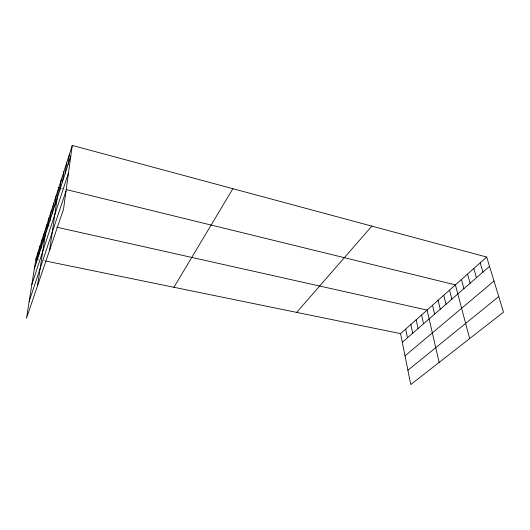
<?xml version="1.0" encoding="UTF-8"?>
<svg xmlns="http://www.w3.org/2000/svg" width="530" height="530" viewBox="0 0 530 530"><rect width="100%" height="100%" fill="white"/><g stroke="black" fill="none" stroke-linecap="round" stroke-linejoin="round"><path stroke-width="0.4" stroke-dasharray="2.65 1.99" d="M43.573 260.608L45.116 260.919M61.771 188.461L64.826 189.203"/><path stroke-width="0.79" d="M72.272 145.432L63.54 209.131L26.5 318.192L35.874 259.031L72.272 145.432L486.706 257.057L503.5 312.163L410.77 384.568L400.567 333.648L486.706 257.057M67.953 164.896L69.423 154.336M65.163 173.535L66.641 163.008M62.441 181.942L63.938 171.455M49.648 250.041L58.724 187.713L61.01 188.276M59.791 190.137L61.294 179.69M54.696 205.905L56.22 195.537M52.238 213.491L53.775 203.169M49.846 220.897L51.383 210.615M47.508 228.119L49.058 217.89M42.937 242.263L44.493 232.12M37.504 285.789L46.786 224.985L49.078 225.495M40.697 249.179L42.261 239.09M36.385 262.529L37.955 252.538M38.518 255.937L40.081 245.894M34.298 268.975L70.821 156.025M31.807 284.69L68.516 172.866M29.157 301.418L66.038 190.906M173.919 287.273L232.889 188.693M296.681 312.395L371.855 226.124M402.296 342.287L489.534 266.351M405.019 355.875L494.006 281.013M407.901 370.245L498.75 296.581M35.874 259.031L38.187 259.501M45.885 261.078L400.567 333.648M56.723 227.204L427.081 310.077L439.158 362.401M66.349 189.581L455.409 284.888L469.646 338.597M480.187 262.853L482.929 272.102M473.807 268.531L476.457 277.733M467.546 274.096L470.117 283.258M461.418 279.542L463.902 288.665M449.519 290.122L451.851 299.152M443.749 295.256L446.002 304.246M438.085 300.291L440.264 309.235M432.526 305.234L434.64 314.131M421.569 314.972L423.55 323.79M416.169 319.775L418.084 328.547M410.869 324.486L412.718 333.218M405.669 329.11L407.457 337.796"/></g></svg>
